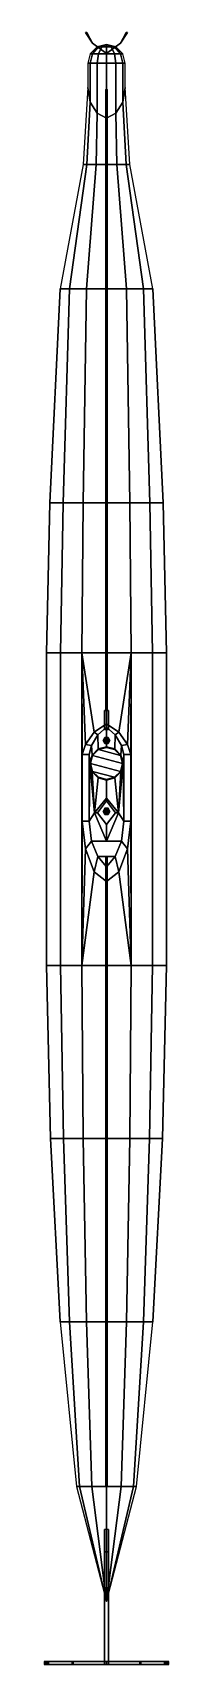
# Model space of a CAD drawing. Extents: x -0.9 to 0.9, y -11.2 to 12.3.
import ezdxf

# ---------------------------------------------------------------- set-up
doc = ezdxf.new("R2010")
doc.units = 0
doc.layers.get('0').update_dxf_attribs({"linetype": 'CONTINUOUS'})

msp = doc.modelspace()

# ---------------------------------------------------------------- linework, layer by layer
at = {"color": 3}
for points in [[(-0.28, 12.33), (-0.2, 12.17999999999999, 0.2299999999999999), (-0.2, 12.17999999999999, 0.25), (-0.3, 12.33)], [(-0.3, 12.33), (-0.2, 12.17999999999999, 0.25), (-0.2, 12.17999999999999, 0.2299999999999999), (-0.28, 12.33)], [(0.28, 12.33), (0.2, 12.17999999999999, 0.2299999999999999), (0.2, 12.17999999999999, 0.25), (0.3, 12.33)], [(0.3, 12.33), (0.2, 12.17999999999999, 0.25), (0.2, 12.17999999999999, 0.2299999999999999), (0.28, 12.33)], [(-0.2, 12.17999999999999, 0.25), (3e-16, 12.03, 0.3), (3e-16, 12.03, 0.28), (-0.2, 12.17999999999999, 0.23)], [(-0.2, 12.17999999999999, 0.23), (3e-16, 12.03, 0.28), (3e-16, 12.03, 0.3), (-0.2, 12.17999999999999, 0.25)], [(0.2, 12.17999999999999, 0.23), (-3e-16, 12.03, 0.28), (-3e-16, 12.03, 0.3), (0.2, 12.17999999999999, 0.25)], [(0.2, 12.17999999999999, 0.25), (-3e-16, 12.03, 0.3), (-3e-16, 12.03, 0.28), (0.2, 12.17999999999999, 0.23)]]:
    msp.add_3dface(points, dxfattribs=at)
for points in [[(-0.2338268590217985, 12.025), (-0.27, 11.89), (-0.2338268590217984, 11.89, 0.135), (-0.2025000000000001, 12.025, 0.1169134295108992)], [(-0.135, 12.1238268590218), (-0.2338268590217985, 12.025), (-0.2025000000000001, 12.025, 0.1169134295108992), (-0.1169134295108992, 12.1238268590218, 0.0675)], [(-0.2025000000000001, 12.025, 0.1169134295108992), (-0.2338268590217984, 11.89, 0.135), (-0.135, 11.89, 0.2338268590217984), (-0.1169134295108993, 12.025, 0.2025)], [(-0.1169134295108992, 12.1238268590218, 0.0675), (-0.2025000000000001, 12.025, 0.1169134295108992), (-0.1169134295108993, 12.025, 0.2025), (-0.0674999999999999, 12.1238268590218, 0.1169134295108992)], [(1e-16, 12.16), (-0.135, 12.1238268590218), (-0.1169134295108992, 12.1238268590218, 0.0675), (1e-16, 12.16)], [(-0.1169134295108993, 12.025, 0.2025), (-0.135, 11.89, 0.2338268590217984), (0, 11.89, 0.2700000000000001), (0, 12.025, 0.2338268590217984)], [(1e-16, 12.16), (-0.1169134295108992, 12.1238268590218, 0.0675), (-0.0674999999999999, 12.1238268590218, 0.1169134295108992), (0, 12.16)], [(-0.0674999999999999, 12.1238268590218, 0.1169134295108992), (-0.1169134295108993, 12.025, 0.2025), (0, 12.025, 0.2338268590217984), (1e-16, 12.1238268590218, 0.135)], [(0, 12.16), (-0.0674999999999999, 12.1238268590218, 0.1169134295108992), (1e-16, 12.1238268590218, 0.135), (0, 12.16)], [(0, 12.16), (1e-16, 12.1238268590218, 0.135), (0.0675000000000001, 12.1238268590218, 0.1169134295108991), (1e-16, 12.16)], [(1e-16, 12.16), (0.0675000000000001, 12.1238268590218, 0.1169134295108991), (0.1169134295108993, 12.1238268590218, 0.0674999999999998), (-1e-16, 12.16)], [(-1e-16, 12.16), (0.1169134295108993, 12.1238268590218, 0.0674999999999998), (0.135, 12.1238268590218), (-1e-16, 12.16)], [(1e-16, 12.1238268590218, 0.135), (0, 12.025, 0.2338268590217984), (0.1169134295108992, 12.025, 0.2025), (0.0675000000000001, 12.1238268590218, 0.1169134295108991)], [(3e-16, 12.03, 0.3), (3e-16, 11.89, 0.3), (3e-16, 11.89, 0.28), (3e-16, 12.03, 0.28)], [(3e-16, 12.03, 0.28), (3e-16, 11.89, 0.28), (3e-16, 11.89, 0.3), (3e-16, 12.03, 0.3)], [(0, 12.025, 0.2338268590217984), (0, 11.89, 0.2700000000000001), (0.1349999999999999, 11.89, 0.2338268590217984), (0.1169134295108992, 12.025, 0.2025)], [(0.0675000000000001, 12.1238268590218, 0.1169134295108991), (0.1169134295108992, 12.025, 0.2025), (0.2025, 12.025, 0.1169134295108991), (0.1169134295108993, 12.1238268590218, 0.0674999999999998)], [(0.1169134295108993, 12.1238268590218, 0.0674999999999998), (0.2025, 12.025, 0.1169134295108991), (0.2338268590217985, 12.025), (0.135, 12.1238268590218)], [(0.1169134295108992, 12.025, 0.2025), (0.1349999999999999, 11.89, 0.2338268590217984), (0.2338268590217983, 11.89, 0.135), (0.2025, 12.025, 0.1169134295108991)], [(0.2025, 12.025, 0.1169134295108991), (0.2338268590217983, 11.89, 0.135), (0.27, 11.89), (0.2338268590217985, 12.025)], [(-0.2338268590217984, 11.89, 0.135), (-0.27, 11.89), (-0.27, 11.54), (-0.2338268590217984, 11.33, 0.135)], [(-0.135, 11.89, 0.2338268590217984), (-0.2338268590217984, 11.89, 0.135), (-0.2338268590217984, 11.33, 0.135), (-0.135, 11.16999999999999, 0.2338268590217984)], [(0, 11.89, 0.27), (-0.135, 11.89, 0.2338268590217984), (-0.135, 11.16999999999999, 0.2338268590217984), (0, 11.1, 0.27)], [(0.135, 11.89, 0.2338268590217984), (0, 11.89, 0.27), (0, 11.1, 0.27), (0.135, 11.16999999999999, 0.2338268590217984)], [(3e-16, 11.89, 0.3), (3e-16, 11.85, 0.27), (3e-16, 11.88, 0.27), (3e-16, 11.89, 0.28)], [(3e-16, 11.89, 0.28), (3e-16, 11.88, 0.27), (3e-16, 11.85, 0.27), (3e-16, 11.89, 0.3)], [(0.2338268590217984, 11.89, 0.135), (0.135, 11.89, 0.2338268590217984), (0.135, 11.16999999999999, 0.2338268590217984), (0.2338268590217984, 11.33, 0.135)], [(0.27, 11.89), (0.2338268590217984, 11.89, 0.135), (0.2338268590217984, 11.33, 0.135), (0.27, 11.54)], [(-0.2338268590217984, 11.33, 0.135), (-0.27, 11.54), (-0.3329109803059949, 10.42999999999999), (-0.28, 10.42999999999999, 0.1437615433949869)], [(0, 11.51999999999999, 0.2799999999999999), (-0.01, 11.51, 0.2799999999999999), (-0.01, 2.57, 1.7), (0, 2.57, 1.709999999999999)], [(0, 11.51999999999999, 0.27), (-0.01, 11.51, 0.2599999999999999), (-0.01, 11.51, 0.2799999999999993), (0, 11.51999999999999, 0.2799999999999993)], [(0.01, 11.51, 0.2799999999999999), (0, 11.51999999999999, 0.2799999999999999), (0, 2.57, 1.709999999999999), (0.01, 2.57, 1.7)], [(0.01, 11.51, 0.2599999999999999), (0, 11.51999999999999, 0.27), (0, 11.51999999999999, 0.2799999999999993), (0.01, 11.51, 0.2799999999999993)], [(0.27, 11.53999999999999), (0.2338268590217984, 11.33, 0.135), (0.28, 10.42999999999999, 0.1437615433949868), (0.3329109803059944, 10.43)], [(-0.135, 11.16999999999999, 0.2338268590217984), (-0.2338268590217984, 11.33, 0.135), (-0.28, 10.42999999999999, 0.1437615433949869), (-0.15, 10.42999999999999, 0.2889992867825622)], [(-0.01, 11.51, 0.2799999999999999), (0, 11.5, 0.2799999999999999), (0, 2.57, 1.689999999999999), (-0.01, 2.57, 1.7)], [(-0.01, 11.51, 0.2599999999999999), (0, 11.5, 0.27), (0, 11.5, 0.2799999999999993), (-0.01, 11.51, 0.2799999999999993)], [(0, 11.5, 0.2799999999999999), (0.01, 11.51, 0.2799999999999999), (0.01, 2.57, 1.7), (0, 2.57, 1.689999999999999)], [(0, 11.5, 0.27), (0.01, 11.51, 0.2599999999999999), (0.01, 11.51, 0.2799999999999993), (0, 11.5, 0.2799999999999993)], [(0.2338268590217986, 11.33, 0.1349999999999993), (0.1350000000000002, 11.16999999999999, 0.2338268590217977), (0.15, 10.42999999999999, 0.288999286782562), (0.28, 10.42999999999999, 0.1437615433949868)], [(0, 11.1, 0.27), (-0.135, 11.16999999999999, 0.2338268590217984), (-0.15, 10.42999999999999, 0.2889992867825622), (0, 10.42999999999999, 0.3399999999999999)], [(0.135, 11.16999999999999, 0.2338268590217984), (0, 11.1, 0.27), (0, 10.42999999999999, 0.3399999999999999), (0.15, 10.42999999999999, 0.288999286782562)], [(-0.28, 10.42999999999999, 0.1437615433949869), (-0.3329109803059945, 10.43), (-0.6641863698140872, 8.640000000000002), (-0.5303300858899106, 8.64, 0.2003300858899106)], [(-0.15, 10.42999999999999, 0.2889992867825622), (-0.28, 10.42999999999999, 0.1437615433949869), (-0.5303300858899106, 8.64, 0.2003300858899106), (-0.2870125742738173, 8.64, 0.362909649383465)], [(0, 10.42999999999999, 0.3399999999999999), (-0.15, 10.42999999999999, 0.2889992867825622), (-0.2870125742738173, 8.64, 0.362909649383465), (0, 8.64, 0.42)], [(0.15, 10.42999999999999, 0.288999286782562), (0, 10.42999999999999, 0.3399999999999999), (0, 8.64, 0.42), (0.2870125742738174, 8.64, 0.362909649383465)], [(0.28, 10.42999999999999, 0.1437615433949868), (0.15, 10.42999999999999, 0.288999286782562), (0.2870125742738174, 8.64, 0.362909649383465), (0.5303300858899107, 8.64, 0.2003300858899105)], [(0.3329109803059944, 10.43), (0.28, 10.42999999999999, 0.1437615433949868), (0.5303300858899107, 8.64, 0.2003300858899105), (0.6641863698140874, 8.640000000000002)], [(-0.6641863698140872, 8.640000000000002), (-0.6641863698140872, 8.640000000000002), (-0.8143589187647128, 5.560000000000002), (-0.8130139886099323, 5.56, 0.006761420481279)], [(-0.5303300858899106, 8.64, 0.2003300858899106), (-0.6641863698140872, 8.640000000000002), (-0.8130139886099323, 5.56, 0.006761420481279), (-0.6222539674441618, 5.56, 0.2922539674441618)], [(-0.2870125742738173, 8.64, 0.362909649383465), (-0.5303300858899106, 8.64, 0.2003300858899106), (-0.6222539674441618, 5.56, 0.2922539674441618), (-0.3367614204812789, 5.56, 0.4830139886099323)], [(0, 8.64, 0.42), (-0.2870125742738173, 8.64, 0.362909649383465), (-0.3367614204812789, 5.56, 0.4830139886099323), (1e-16, 5.56, 0.55)], [(0.2870125742738174, 8.64, 0.362909649383465), (0, 8.64, 0.42), (1e-16, 5.56, 0.55), (0.336761420481279, 5.56, 0.4830139886099323)], [(0.5303300858899107, 8.64, 0.2003300858899105), (0.2870125742738174, 8.64, 0.362909649383465), (0.336761420481279, 5.56, 0.4830139886099323), (0.622253967444162, 5.56, 0.2922539674441618)], [(0.6641863698140874, 8.640000000000002), (0.5303300858899107, 8.64, 0.2003300858899105), (0.622253967444162, 5.56, 0.2922539674441618), (0.8130139886099323, 5.56, 0.0067614204812789)], [(0.6641863698140874, 8.640000000000002), (0.6641863698140874, 8.640000000000002), (0.8130139886099323, 5.56, 0.0067614204812789), (0.814358918764713, 5.560000000000002)], [(-0.864358918764713, 3.400000000000001), (-0.8592079652354966, 3.4, 0.0258955920995335), (-0.8130139886099323, 5.56, 0.006761420481279), (-0.8143589187647128, 5.560000000000002)], [(-0.8592079652354968, 3.4, 0.0258955920995333), (-0.6576093065034894, 3.4, 0.327609306503489), (-0.622253967444162, 5.56, 0.2922539674441619), (-0.8130139886099323, 5.56, 0.006761420481279)], [(-0.6576093065034894, 3.4, 0.327609306503489), (-0.355895592099534, 3.4, 0.5292079652354964), (-0.3367614204812795, 5.56, 0.4830139886099324), (-0.622253967444162, 5.56, 0.2922539674441619)], [(-0.355895592099534, 3.4, 0.5292079652354964), (-2e-16, 3.4, 0.6), (-2e-16, 5.56, 0.5500000000000002), (-0.3367614204812795, 5.56, 0.4830139886099324)], [(-2e-16, 3.4, 0.6), (0.3558955920995337, 3.4, 0.5292079652354968), (0.3367614204812792, 5.56, 0.4830139886099324), (-2e-16, 5.56, 0.5500000000000002)], [(0.3558955920995337, 3.4, 0.5292079652354968), (0.6576093065034897, 3.4, 0.3276093065034887), (0.6222539674441623, 5.56, 0.2922539674441614), (0.3367614204812792, 5.56, 0.4830139886099324)], [(0.6576093065034897, 3.4, 0.3276093065034887), (0.8592079652354971, 3.4, 0.0258955920995324), (0.8130139886099327, 5.56, 0.0067614204812784), (0.6222539674441623, 5.56, 0.2922539674441614)], [(0.8592079652354971, 3.4, 0.0258955920995324), (0.864358918764713, 3.400000000000001), (0.814358918764713, 5.560000000000002), (0.8130139886099323, 5.56, 0.0067614204812789)], [(-0.8592079652354966, 3.4, 0.0258955920995335), (-0.864358918764713, 3.400000000000001), (-0.864358918764713, -1.099999999999998), (-0.8592079652354966, -1.099999999999999, 0.0258955920995335)], [(-0.6576093065034893, 3.4, 0.3276093065034892), (-0.8592079652354966, 3.4, 0.0258955920995335), (-0.8592079652354966, -1.099999999999999, 0.0258955920995335), (-0.6576093065034893, -1.099999999999999, 0.3276093065034892)], [(-0.3558955920995334, 3.4, 0.5292079652354968), (-0.6576093065034893, 3.4, 0.3276093065034892), (-0.6576093065034893, -1.099999999999999, 0.3276093065034892), (-0.3558955920995334, -1.099999999999999, 0.5292079652354968)], [(1e-16, 3.4, 0.6), (-0.3558955920995334, 3.4, 0.5292079652354968), (-0.1750000000000001, 2.259999999999999, 0.5651903357085599), (-1e-16, 2.379999999999999, 0.6)], [(-0.3558955920995334, 3.399999999999979, 0.5292079652354968), (-0.3558955920995334, 3.399999999999979, 0.5292079652354968), (-0.3031088913245536, 2.08, 0.5397078928528095), (-0.1750000000000002, 2.259999999999999, 0.5651903357085599)], [(-0.3558955920995334, 3.399999999999979, 0.5292079652354968), (-0.3558955920995334, 3.399999999999979, 0.5292079652354968), (-0.35, 1.939999999999999, 0.5303806714171198), (-0.3031088913245537, 2.08, 0.5397078928528094)], [(-0.35, 0.9799999999999986, 0.5303806714171198), (-0.35, 1.939999999999999, 0.5303806714171198), (-0.3558955920995334, 3.399999999999979, 0.5292079652354968), (-0.3558955920995333, -1.099999999999999, 0.5292079652354968)], [(0.3558955920995335, 3.4, 0.5292079652354966), (1e-16, 3.4, 0.6), (-1e-16, 2.379999999999999, 0.6), (0.175, 2.259999999999999, 0.5651903357085599)], [(0.3558955920995337, 3.4, 0.5292079652354968), (0.3558955920995337, 3.4, 0.5292079652354968), (0.175, 2.259999999999999, 0.56519033570856), (0.3031088913245536, 2.08, 0.5397078928528095)], [(0.3558955920995337, 3.400000000000002, 0.5292079652354966), (0.3558955920995337, 3.400000000000002, 0.5292079652354966), (0.3031088913245536, 2.08, 0.5397078928528098), (0.35, 1.939999999999999, 0.5303806714171198)], [(0.35, 1.939999999999999, 0.5303806714171198), (0.35, 0.9800000000000004, 0.5303806714171198), (0.3558955920995336, -1.099999999999999, 0.5292079652354965), (0.3558955920995335, 3.399999999999959, 0.5292079652354965)], [(0.6576093065034893, 3.4, 0.3276093065034892), (0.3558955920995335, 3.4, 0.5292079652354966), (0.3558955920995335, -1.099999999999999, 0.5292079652354966), (0.6576093065034893, -1.099999999999999, 0.3276093065034892)], [(0.8592079652354966, 3.4, 0.0258955920995334), (0.6576093065034893, 3.4, 0.3276093065034892), (0.6576093065034893, -1.099999999999999, 0.3276093065034892), (0.8592079652354966, -1.099999999999999, 0.0258955920995334)], [(0.864358918764713, 3.400000000000001), (0.8592079652354971, 3.4, 0.0258955920995324), (0.8592079652354966, -1.099999999999999, 0.0258955920995334), (0.8643589187647128, -1.099999999999998)], [(-0.1250000000000001, 2.22, 1.74), (0, 2.33, 1.74), (-1e-16, 2.379999999999999, 0.6), (-0.1750000000000001, 2.259999999999999, 0.5651903357085599)], [(-0.03, 2.57, 1.689999999999999), (-0.03, 2.3, 1.58), (-0.03, 2.3, 1.74), (-0.03, 2.57, 1.72)], [(0.03, 2.57, 1.72), (0.03, 2.57, 1.689999999999999), (-0.03, 2.57, 1.689999999999999), (-0.03, 2.57, 1.72)], [(0.03, 2.57, 1.689999999999999), (0.03, 2.3, 1.58), (-0.03, 2.3, 1.58), (-0.03, 2.57, 1.689999999999999)], [(-0.03, 2.57, 1.72), (-0.03, 2.3, 1.74), (0.03, 2.3, 1.74), (0.03, 2.57, 1.72)], [(0, 2.33, 1.74), (0.125, 2.22, 1.74), (0.175, 2.259999999999999, 0.5651903357085599), (-1e-16, 2.379999999999999, 0.6)], [(0.03, 2.3, 1.74), (0.03, 2.3, 1.58), (0.03, 2.57, 1.689999999999999), (0.03, 2.57, 1.72)], [(-0.2165063509461098, 2.07, 1.74), (-0.1250000000000001, 2.22, 1.74), (-0.1750000000000001, 2.259999999999999, 0.5651903357085599), (-0.3031088913245536, 2.08, 0.5397078928528096)], [(-0.1250000000000001, 2.22, 1.74), (-0.2165063509461098, 2.07, 1.74), (-0.2078460969082652, 1.929999999999999, 1.74), (-0.1199999999999999, 2.017846096908264, 1.74)], [(-1e-16, 2.33, 1.74), (-0.1250000000000001, 2.22, 1.74), (-0.1199999999999999, 2.017846096908264, 1.74), (0, 2.05, 1.74)], [(-0.025, 2.183301270189222, 1.74), (-0.05, 2.14, 1.74), (-0.05, 2.14, 2.539999999999999), (-0.025, 2.183301270189222, 2.539999999999999)], [(-0.0176776695296637, 2.17061862178479, 2.575355339059327), (-0.025, 2.183301270189222, 2.54), (-0.05, 2.14, 2.54), (-0.0353553390593274, 2.14, 2.575355339059327)], [(-0.05, 2.14, 1.74), (-0.025, 2.096698729810778, 1.74), (-0.025, 2.096698729810778, 2.539999999999999), (-0.05, 2.14, 2.539999999999999)], [(-0.0353553390593274, 2.14, 2.575355339059327), (-0.05, 2.14, 2.54), (-0.025, 2.096698729810778, 2.54), (-0.0176776695296637, 2.109381378215211, 2.575355339059327)], [(0, 2.14, 2.589999999999999), (-0.0176776695296637, 2.17061862178479, 2.575355339059327), (-0.0353553390593274, 2.14, 2.575355339059327), (0, 2.14, 2.589999999999999)], [(0, 2.14, 2.589999999999999), (-0.0353553390593274, 2.14, 2.575355339059327), (-0.0176776695296637, 2.109381378215211, 2.575355339059327), (0, 2.14, 2.589999999999999)], [(0.025, 2.183301270189222, 1.74), (-0.025, 2.183301270189222, 1.74), (-0.025, 2.183301270189222, 2.539999999999999), (0.025, 2.183301270189222, 2.539999999999999)], [(0.0176776695296637, 2.17061862178479, 2.575355339059327), (0.025, 2.183301270189222, 2.54), (-0.025, 2.183301270189222, 2.54), (-0.0176776695296637, 2.17061862178479, 2.575355339059327)], [(0, 2.14, 2.589999999999999), (0.0176776695296637, 2.17061862178479, 2.575355339059327), (-0.0176776695296637, 2.17061862178479, 2.575355339059327), (0, 2.14, 2.589999999999999)], [(0, 2.14, 2.589999999999999), (-0.0176776695296637, 2.109381378215211, 2.575355339059327), (0.0176776695296637, 2.109381378215211, 2.575355339059327), (0, 2.14, 2.589999999999999)], [(0.125, 2.22, 1.74), (0, 2.33, 1.74), (0, 2.05, 1.74), (0.12, 2.017846096908264, 1.74)], [(0, 2.14, 2.589999999999999), (0.0353553390593274, 2.14, 2.575355339059327), (0.0176776695296637, 2.17061862178479, 2.575355339059327), (0, 2.14, 2.589999999999999)], [(0, 2.14, 2.589999999999999), (0.0176776695296637, 2.109381378215211, 2.575355339059327), (0.0353553390593274, 2.14, 2.575355339059327), (0, 2.14, 2.589999999999999)], [(0.0353553390593274, 2.14, 2.575355339059327), (0.05, 2.14, 2.54), (0.025, 2.183301270189222, 2.54), (0.0176776695296637, 2.17061862178479, 2.575355339059327)], [(0.0176776695296637, 2.109381378215211, 2.575355339059327), (0.025, 2.096698729810778, 2.54), (0.05, 2.14, 2.54), (0.0353553390593274, 2.14, 2.575355339059327)], [(0.05, 2.14, 1.74), (0.025, 2.183301270189222, 1.74), (0.025, 2.183301270189222, 2.539999999999999), (0.05, 2.14, 2.539999999999999)], [(0.025, 2.096698729810778, 1.74), (0.05, 2.14, 1.74), (0.05, 2.14, 2.539999999999999), (0.025, 2.096698729810778, 2.539999999999999)], [(0.2165063509461097, 2.07, 1.74), (0.125, 2.22, 1.74), (0.12, 2.017846096908264, 1.74), (0.2078460969082653, 1.929999999999999, 1.74)], [(0.125, 2.22, 1.74), (0.2165063509461097, 2.07, 1.74), (0.3031088913245536, 2.08, 0.5397078928528095), (0.175, 2.259999999999999, 0.5651903357085599)], [(-0.25, 1.939999999999999, 1.74), (-0.2165063509461098, 2.07, 1.74), (-0.3031088913245536, 2.08, 0.5397078928528096), (-0.35, 1.939999999999999, 0.5303806714171198)], [(-0.25, 0.9799999999999986, 1.74), (-0.25, 1.939999999999999, 1.74), (-0.35, 1.939999999999999, 0.5303806714171198), (-0.35, 0.9800000000000004, 0.5303806714171198)], [(-0.2165063509461098, 2.07, 1.74), (-0.25, 1.939999999999999, 1.74), (-0.24, 1.81, 1.74), (-0.2078460969082652, 1.929999999999999, 1.74)], [(-0.25, 1.939999999999999, 1.74), (-0.25, 0.9799999999999986, 1.74), (-0.24, 1.81, 1.74)], [(-0.2078460969082652, 1.929999999999999, 1.74), (-0.24, 1.81, 1.74), (-0.23, 1.81, 1.76), (-0.1991858428704208, 1.925, 1.76)], [(-0.23, 1.81, 1.76), (0.1991858428704209, 1.695, 1.76), (0.23, 1.81, 1.76), (-0.1991858428704208, 1.925, 1.76)], [(-0.1199999999999999, 2.017846096908264, 1.74), (-0.2078460969082652, 1.929999999999999, 1.74), (-0.1991858428704208, 1.925, 1.76), (-0.115, 2.009185842870421, 1.76)], [(-0.1991858428704208, 1.925, 1.76), (0.2300000000000001, 1.81, 1.76), (0.1991858428704209, 1.925, 1.76), (-0.115, 2.009185842870421, 1.76)], [(0, 2.05, 1.74), (-0.1199999999999999, 2.017846096908264, 1.74), (-0.115, 2.009185842870421, 1.76), (0, 2.039999999999999, 1.76)], [(-0.115, 2.009185842870421, 1.76), (0.199185842870421, 1.925, 1.76), (0.115, 2.009185842870421, 1.76), (0, 2.039999999999999, 1.76)], [(-0.0176776695296637, 2.109381378215211, 2.575355339059327), (-0.025, 2.096698729810778, 2.54), (0.025, 2.096698729810778, 2.54), (0.0176776695296637, 2.109381378215211, 2.575355339059327)], [(-0.025, 2.096698729810778, 1.74), (0.025, 2.096698729810778, 1.74), (0.025, 2.096698729810778, 2.539999999999999), (-0.025, 2.096698729810778, 2.539999999999999)], [(0.12, 2.017846096908264, 1.74), (0, 2.05, 1.74), (0, 2.039999999999999, 1.76), (0.115, 2.009185842870421, 1.76)], [(0.2078460969082653, 1.929999999999999, 1.74), (0.12, 2.017846096908264, 1.74), (0.115, 2.009185842870421, 1.76), (0.1991858428704209, 1.925, 1.76)], [(0.24, 1.81, 1.74), (0.2078460969082653, 1.929999999999999, 1.74), (0.1991858428704209, 1.925, 1.76), (0.23, 1.81, 1.76)], [(0.25, 1.939999999999999, 1.74), (0.2165063509461097, 2.07, 1.74), (0.2078460969082653, 1.929999999999999, 1.74), (0.24, 1.81, 1.74)], [(0.2165063509461097, 2.07, 1.74), (0.25, 1.939999999999999, 1.74), (0.35, 1.939999999999999, 0.5303806714171198), (0.3031088913245536, 2.08, 0.5397078928528095)], [(0.25, 1.939999999999999, 1.74), (0.25, 1.939999999999999, 1.74), (0.24, 1.81, 1.74), (0.25, 0.9800000000000004, 1.74)], [(0.25, 1.939999999999999, 1.74), (0.25, 0.9800000000000004, 1.74), (0.35, 0.9800000000000004, 0.5303806714171198), (0.35, 1.939999999999999, 0.5303806714171198)], [(-0.24, 1.81, 1.74), (-0.25, 0.9799999999999986, 1.74), (-0.17, 1.099999999999999, 1.74), (-0.24, 1.81, 1.74)], [(-0.24, 1.81, 1.74), (-0.2078460969082653, 1.689999999999999, 1.74), (-0.199185842870421, 1.695, 1.76), (-0.23, 1.81, 1.76)], [(-0.24, 1.81, 1.74), (-0.17, 1.099999999999999, 1.74), (-0.2078460969082653, 1.689999999999999, 1.74), (-0.24, 1.81, 1.74)], [(-0.199185842870421, 1.695, 1.76), (0.115, 1.610814157129578, 1.76), (0.1991858428704209, 1.695, 1.76), (-0.23, 1.81, 1.76)], [(-0.2078460969082653, 1.689999999999999, 1.74), (-0.1200000000000001, 1.602153903091734, 1.74), (-0.1150000000000001, 1.610814157129578, 1.76), (-0.199185842870421, 1.695, 1.76)], [(-0.17, 1.099999999999999, 1.74), (-0.17, 1.099999999999999, 1.74), (-0.1200000000000001, 1.602153903091734, 1.74), (-0.2078460969082653, 1.689999999999999, 1.74)], [(-0.1150000000000001, 1.610814157129578, 1.76), (-4e-16, 1.58, 1.76), (0.115, 1.610814157129578, 1.76), (-0.199185842870421, 1.695, 1.76)], [(0.12, 1.602153903091734, 1.74), (0.2078460969082653, 1.689999999999999, 1.74), (0.1991858428704209, 1.695, 1.76), (0.115, 1.610814157129578, 1.76)], [(0.17, 1.099999999999999, 1.74), (0.17, 1.099999999999999, 1.74), (0.2078460969082653, 1.689999999999999, 1.74), (0.12, 1.602153903091734, 1.74)], [(0.25, 0.9800000000000004, 1.74), (0.24, 1.81, 1.74), (0.17, 1.099999999999999, 1.74)], [(0.17, 1.099999999999999, 1.74), (0.24, 1.81, 1.74), (0.2078460969082653, 1.689999999999999, 1.74)], [(0.2078460969082653, 1.689999999999999, 1.74), (0.24, 1.81, 1.74), (0.23, 1.81, 1.76), (0.1991858428704209, 1.695, 1.76)], [(-0.17, 1.099999999999999, 1.74), (0, 1.31, 1.74), (0, 1.57, 1.74), (-0.1200000000000001, 1.602153903091734, 1.74)], [(-0.1200000000000001, 1.602153903091734, 1.74), (0, 1.57, 1.74), (0, 1.58, 1.76), (-0.1150000000000001, 1.610814157129578, 1.76)], [(0, 1.57, 1.74), (0.12, 1.602153903091734, 1.74), (0.115, 1.610814157129578, 1.76), (0, 1.58, 1.76)], [(0, 1.31, 1.74), (0.17, 1.099999999999999, 1.74), (0.12, 1.602153903091734, 1.74), (0, 1.57, 1.74)], [(0, 1.31, 1.74), (-0.17, 1.099999999999999, 1.74), (-0.13, 1.099999999999999, 2.04), (0, 1.269999999999999, 2.04)], [(0, 1.269999999999999, 2.04), (-0.13, 1.099999999999999, 2.04), (0, 0.9299999999999997, 2.04), (0.13, 1.099999999999999, 2.04)], [(0.17, 1.099999999999999, 1.74), (0, 1.31, 1.74), (0, 1.269999999999999, 2.04), (0.13, 1.099999999999999, 2.04)], [(-0.3031088913245534, 0.5800000000000001, 0.5397078928528095), (-0.35, 0.9800000000000004, 0.5303806714171198), (-0.3558955920995334, -1.100000000000019, 0.5292079652354968)], [(-0.2165063509461096, 0.6899999999999995, 1.739999999999999), (-0.25, 0.9799999999999986, 1.74), (-0.35, 0.9800000000000004, 0.5303806714171198), (-0.3031088913245534, 0.5800000000000001, 0.5397078928528096)], [(-0.25, 0.9799999999999986, 1.74), (-0.2165063509461096, 0.6899999999999995, 1.739999999999999), (0, 0.6899999999999995, 1.74), (-0.17, 1.099999999999999, 1.74)], [(-0.17, 1.099999999999999, 1.74), (0, 0.6899999999999995, 1.74), (0, 0.9299999999999997, 2.04), (-0.13, 1.099999999999999, 2.04)], [(-0.025, 1.163301270189222, 2.04), (-0.05, 1.12, 2.04), (-0.05, 1.12, 2.949999999999999), (-0.025, 1.163301270189222, 2.949999999999999)], [(-0.0176776695296637, 1.15061862178479, 2.985355339059327), (-0.025, 1.163301270189222, 2.95), (-0.05, 1.12, 2.95), (-0.0353553390593274, 1.12, 2.985355339059327)], [(-0.05, 1.12, 2.04), (-0.025, 1.076698729810777, 2.04), (-0.025, 1.076698729810777, 2.949999999999999), (-0.05, 1.12, 2.949999999999999)], [(-0.0353553390593274, 1.12, 2.985355339059327), (-0.05, 1.12, 2.95), (-0.025, 1.076698729810777, 2.95), (-0.0176776695296637, 1.089381378215209, 2.985355339059327)], [(0, 1.12, 3), (-0.0176776695296637, 1.15061862178479, 2.985355339059327), (-0.0353553390593274, 1.12, 2.985355339059327), (0, 1.12, 3)], [(0, 1.12, 3), (-0.0353553390593274, 1.12, 2.985355339059327), (-0.0176776695296637, 1.089381378215209, 2.985355339059327), (0, 1.12, 3)], [(0.025, 1.163301270189222, 2.04), (-0.025, 1.163301270189222, 2.04), (-0.025, 1.163301270189222, 2.949999999999999), (0.025, 1.163301270189222, 2.949999999999999)], [(0.0176776695296637, 1.15061862178479, 2.985355339059327), (0.025, 1.163301270189222, 2.95), (-0.025, 1.163301270189222, 2.95), (-0.0176776695296637, 1.15061862178479, 2.985355339059327)], [(-0.0176776695296637, 1.089381378215209, 2.985355339059327), (-0.025, 1.076698729810777, 2.95), (0.025, 1.076698729810777, 2.95), (0.0176776695296637, 1.089381378215209, 2.985355339059327)], [(-0.025, 1.076698729810777, 2.04), (0.025, 1.076698729810777, 2.04), (0.025, 1.076698729810777, 2.949999999999999), (-0.025, 1.076698729810777, 2.949999999999999)], [(0, 1.12, 3), (0.0176776695296637, 1.15061862178479, 2.985355339059327), (-0.0176776695296637, 1.15061862178479, 2.985355339059327), (0, 1.12, 3)], [(0, 1.12, 3), (-0.0176776695296637, 1.089381378215209, 2.985355339059327), (0.0176776695296637, 1.089381378215209, 2.985355339059327), (0, 1.12, 3)], [(0, 1.12, 3), (0.0353553390593274, 1.12, 2.985355339059327), (0.0176776695296637, 1.15061862178479, 2.985355339059327), (0, 1.12, 3)], [(0, 1.12, 3), (0.0176776695296637, 1.089381378215209, 2.985355339059327), (0.0353553390593274, 1.12, 2.985355339059327), (0, 1.12, 3)], [(0, 0.6899999999999995, 1.74), (0.17, 1.099999999999999, 1.74), (0.13, 1.099999999999999, 2.04), (0, 0.9299999999999997, 2.04)], [(0.2165063509461097, 0.6899999999999995, 1.739999999999999), (0.25, 0.9800000000000004, 1.74), (0.17, 1.099999999999999, 1.74), (-1e-16, 0.6899999999999995, 1.74)], [(0.0353553390593274, 1.12, 2.985355339059327), (0.05, 1.12, 2.95), (0.025, 1.163301270189222, 2.95), (0.0176776695296637, 1.15061862178479, 2.985355339059327)], [(0.0176776695296637, 1.089381378215209, 2.985355339059327), (0.025, 1.076698729810777, 2.95), (0.05, 1.12, 2.95), (0.0353553390593274, 1.12, 2.985355339059327)], [(0.05, 1.12, 2.04), (0.025, 1.163301270189222, 2.04), (0.025, 1.163301270189222, 2.949999999999999), (0.05, 1.12, 2.949999999999999)], [(0.025, 1.076698729810777, 2.04), (0.05, 1.12, 2.04), (0.05, 1.12, 2.949999999999999), (0.025, 1.076698729810777, 2.949999999999999)], [(0.25, 0.9800000000000004, 1.74), (0.2165063509461097, 0.6899999999999995, 1.739999999999999), (0.3031088913245536, 0.5800000000000001, 0.5397078928528095), (0.35, 0.9800000000000004, 0.5303806714171198)], [(0.35, 0.9800000000000004, 0.5303806714171198), (0.3031088913245536, 0.5800000000000001, 0.5397078928528095), (0.3558955920995336, -1.09999999999998, 0.5292079652354965)], [(-0.1749999999999999, 0.25, 0.5651903357085599), (-0.3031088913245534, 0.5800000000000001, 0.5397078928528096), (-0.3558955920995334, -1.100000000000019, 0.5292079652354968)], [(-0.125, 0.4700000000000007, 1.739999999999999), (-0.2165063509461096, 0.6899999999999995, 1.739999999999999), (-0.3031088913245534, 0.5800000000000001, 0.5397078928528096), (-0.1749999999999999, 0.25, 0.5651903357085599)], [(-0.2165063509461096, 0.6899999999999995, 1.739999999999999), (-0.125, 0.4700000000000007, 1.739999999999999), (0.125, 0.4700000000000007, 1.739999999999999), (0.2165063509461097, 0.6899999999999995, 1.739999999999999)], [(0, 0.3200000000000003, 1.66), (-0.125, 0.4700000000000007, 1.739999999999999), (-0.1749999999999999, 0.25, 0.5651903357085599), (0, 0.1099999999999994, 0.6)], [(-0.1249999999999999, 0.4700000000000007, 1.739999999999999), (0, 0.3200000000000003, 1.66), (0, 0.3200000000000003, 1.66), (0.125, 0.4700000000000007, 1.739999999999999)], [(-1.2e-15, -8.59, 0.23), (-0.0100000000000012, -8.600000000000001, 0.23), (-0.0100000000000001, 0.4700000000000007, 1.7), (-1e-16, 0.4700000000000007, 1.689999999999999)], [(-0.0100000000000012, -8.600000000000001, 0.23), (-1.2e-15, -8.61, 0.23), (-1e-16, 0.4700000000000007, 1.709999999999999), (-0.0100000000000001, 0.4700000000000007, 1.7)], [(0.125, 0.4700000000000007, 1.739999999999999), (0, 0.3200000000000003, 1.66), (0, 0.1099999999999994, 0.6), (0.175, 0.25, 0.5651903357085599)], [(0.0099999999999988, -8.600000000000001, 0.23), (-1.2e-15, -8.59, 0.23), (-1e-16, 0.4700000000000007, 1.689999999999999), (0.0099999999999999, 0.4700000000000007, 1.7)], [(-1.2e-15, -8.61, 0.23), (0.0099999999999988, -8.600000000000001, 0.23), (0.0099999999999999, 0.4700000000000007, 1.7), (-1e-16, 0.4700000000000007, 1.709999999999999)], [(0.2165063509461097, 0.6899999999999995, 1.739999999999999), (0.125, 0.4700000000000007, 1.739999999999999), (0.175, 0.25, 0.5651903357085599), (0.3031088913245536, 0.5800000000000001, 0.5397078928528095)], [(0.3031088913245536, 0.5800000000000001, 0.5397078928528095), (0.175, 0.25, 0.5651903357085599), (0.3558955920995335, -1.09999999999998, 0.5292079652354965)], [(1e-16, 0.1099999999999994, 0.6), (-0.1749999999999999, 0.25, 0.5651903357085599), (-0.3558955920995334, -1.099999999999999, 0.5292079652354968), (1e-16, -1.099999999999999, 0.6)], [(0.175, 0.25, 0.5651903357085599), (1e-16, 0.1099999999999994, 0.6), (1e-16, -1.099999999999999, 0.6), (0.3558955920995335, -1.09999999999998, 0.5292079652354965)], [(-0.8592079652354966, -1.099999999999999, 0.0258955920995335), (-0.864358918764713, -1.099999999999998), (-0.8043589187647127, -3.589999999999998), (-0.8037751932848195, -3.589999999999999, 0.0029345861576281)], [(-0.6576093065034891, -1.099999999999999, 0.3276093065034892), (-0.8592079652354968, -1.099999999999999, 0.0258955920995335), (-0.8037751932848195, -3.589999999999999, 0.0029345861576281), (-0.6151828996322966, -3.589999999999999, 0.2851828996322964)], [(-0.3558955920995333, -1.099999999999999, 0.5292079652354968), (-0.6576093065034891, -1.099999999999999, 0.3276093065034892), (-0.6151828996322966, -3.589999999999999, 0.2851828996322964), (-0.332934586157628, -3.589999999999999, 0.4737751932848195)], [(1e-16, -1.099999999999999, 0.6), (-0.3558955920995333, -1.099999999999999, 0.5292079652354968), (-0.332934586157628, -3.589999999999999, 0.4737751932848195), (0, -3.589999999999999, 0.54)], [(0.3558955920995336, -1.099999999999999, 0.5292079652354966), (1e-16, -1.099999999999999, 0.6), (0, -3.589999999999999, 0.54), (0.3329345861576281, -3.589999999999999, 0.4737751932848195)], [(0.6576093065034893, -1.099999999999999, 0.3276093065034892), (0.3558955920995336, -1.099999999999999, 0.5292079652354966), (0.3329345861576281, -3.589999999999999, 0.4737751932848195), (0.6151828996322964, -3.589999999999999, 0.2851828996322963)], [(0.8592079652354966, -1.099999999999999, 0.0258955920995334), (0.6576093065034893, -1.099999999999999, 0.3276093065034892), (0.6151828996322964, -3.589999999999999, 0.2851828996322963), (0.8037751932848195, -3.589999999999999, 0.0029345861576281)], [(0.8643589187647128, -1.099999999999998), (0.8592079652354966, -1.099999999999999, 0.0258955920995334), (0.8037751932848195, -3.589999999999999, 0.0029345861576281), (0.8043589187647127, -3.589999999999998)], [(-0.8037751932848193, -3.589999999999999, 0.0029345861576281), (-0.8043589187647127, -3.589999999999998), (-0.6641863698140872, -6.229999999999998)], [(-0.6151828996322964, -3.589999999999999, 0.2851828996322964), (-0.8037751932848193, -3.589999999999999, 0.0029345861576281), (-0.6641863698140872, -6.229999999999998), (-0.5303300858899105, -6.23, 0.2003300858899106)], [(-0.332934586157628, -3.589999999999999, 0.4737751932848195), (-0.6151828996322964, -3.589999999999999, 0.2851828996322964), (-0.5303300858899105, -6.23, 0.2003300858899106), (-0.2870125742738172, -6.23, 0.362909649383465)], [(0, -3.589999999999999, 0.54), (-0.332934586157628, -3.589999999999999, 0.4737751932848195), (-0.2870125742738172, -6.23, 0.362909649383465), (0, -6.23, 0.42)], [(0.3329345861576281, -3.589999999999999, 0.4737751932848195), (0, -3.589999999999999, 0.54), (0, -6.23, 0.42), (0.2870125742738174, -6.23, 0.362909649383465)], [(0.6151828996322964, -3.589999999999999, 0.2851828996322963), (0.3329345861576281, -3.589999999999999, 0.4737751932848195), (0.2870125742738174, -6.23, 0.362909649383465), (0.5303300858899107, -6.23, 0.2003300858899105)], [(0.8037751932848195, -3.589999999999999, 0.0029345861576281), (0.6151828996322964, -3.589999999999999, 0.2851828996322963), (0.5303300858899107, -6.23, 0.2003300858899105), (0.6641863698140874, -6.229999999999998)], [(0.8043589187647127, -3.589999999999998), (0.8037751932848195, -3.589999999999999, 0.0029345861576281), (0.6641863698140874, -6.229999999999998)], [(-0.5303300858899105, -6.23, 0.2003300858899106), (-0.6641863698140872, -6.229999999999998), (-0.4282702843934324, -8.6), (-0.388908729652601, -8.600000000000001, 0.0589087296526011)], [(-0.2870125742738172, -6.23, 0.362909649383465), (-0.5303300858899107, -6.23, 0.2003300858899106), (-0.388908729652601, -8.600000000000001, 0.0589087296526011), (-0.2104758878007993, -8.600000000000001, 0.1781337428812078)], [(0, -6.23, 0.42), (-0.2870125742738172, -6.23, 0.362909649383465), (-0.2104758878007993, -8.600000000000001, 0.1781337428812078), (0, -8.600000000000001, 0.22)], [(0.2870125742738174, -6.23, 0.362909649383465), (0, -6.23, 0.42), (0, -8.600000000000001, 0.22), (0.2104758878007994, -8.600000000000001, 0.1781337428812076)], [(0.5303300858899107, -6.23, 0.2003300858899105), (0.2870125742738174, -6.23, 0.362909649383465), (0.2104758878007994, -8.600000000000001, 0.1781337428812076), (0.3889087296526012, -8.600000000000001, 0.0589087296526011)], [(0.6641863698140874, -6.229999999999998), (0.5303300858899107, -6.23, 0.2003300858899105), (0.3889087296526012, -8.600000000000001, 0.0589087296526011), (0.4282702843934324, -8.6)], [(-0.3889087296526012, -8.600000000000001, 0.0589087296526011), (-0.4282702843934324, -8.6), (0, -10.25647058823529)], [(-0.2104758878007993, -8.600000000000001, 0.1781337428812078), (-0.3889087296526012, -8.600000000000001, 0.0589087296526011), (-9e-16, -10.25647058823528), (0, -10.25647058823529)], [(0, -8.600000000000001, 0.22), (-0.2104758878007993, -8.600000000000001, 0.1781337428812078), (0, -10.25647058823529)], [(0, -8.59, 0.22), (-0.01, -8.600000000000001, 0.2099999999999999), (-0.01, -8.600000000000001, 0.2299999999999993), (0, -8.59, 0.2299999999999993)], [(-0.01, -8.600000000000001, 0.2099999999999999), (0, -8.61, 0.218671875), (-1.2e-15, -8.61, 0.23), (-0.0100000000000012, -8.600000000000001, 0.23)], [(0.01, -8.600000000000001, 0.2099999999999999), (0, -8.59, 0.22), (0, -8.59, 0.2299999999999993), (0.01, -8.600000000000001, 0.2299999999999993)], [(0.4282702843934324, -8.6), (0.3889087296526012, -8.600000000000001, 0.0589087296526011), (7.5e-15, -10.25647058823532), (0, -10.25647058823538)], [(0.3889087296526012, -8.600000000000001, 0.0589087296526011), (0.2104758878007994, -8.600000000000001, 0.1781337428812076), (7.5e-15, -10.25647058823532), (7.6e-15, -10.25647058823532)], [(0.2104758878007994, -8.600000000000001, 0.1781337428812076), (0, -8.600000000000001, 0.22), (7.5e-15, -10.25647058823532), (7.6e-15, -10.25647058823532)], [(0, -8.61, 0.218671875), (0.01, -8.600000000000001, 0.2099999999999999), (0.0099999999999988, -8.600000000000001, 0.23), (-1.2e-15, -8.61, 0.23)], [(-0.03, -9.219999999999999, 0.1299999999999999), (-0.03, -10.25), (-0.03, -11.16, 0.65), (-0.03, -9.54, 0.65)], [(0.03, -9.54, 0.65), (0.03, -9.219999999999999, 0.1299999999999999), (-0.03, -9.219999999999999, 0.1299999999999999), (-0.03, -9.54, 0.65)], [(0.03, -11.16, 0.65), (0.03, -10.25), (0.03, -9.219999999999999, 0.1299999999999999), (0.03, -9.54, 0.65)], [(-0.03, -9.54, 0.65), (-0.03, -11.16, 0.65), (0.03, -11.16, 0.65), (0.03, -9.54, 0.65)], [(-0.03, -11.16, 0.65), (-0.03, -10.25), (-0.03, -11.16), (-0.03, -11.16, 0.65)], [(0.03, -11.16, 0.65), (0.03, -11.16), (0.03, -10.25), (0.03, -11.16, 0.65)], [(-0.8487048957087499, -11.12, 0.1600000000000001), (-0.8915767664977295, -11.11999999999999), (-0.8915767664977295, -11.16), (-0.8487048957087499, -11.16, 0.1600000000000001)], [(-0.8313843876330611, -11.12, 0.1499999999999999), (-0.8715767664977294, -11.11999999999999), (-0.8915767664977295, -11.11999999999999), (-0.8487048957087499, -11.12, 0.1600000000000001)], [(-0.8487048957087499, -11.16, 0.1600000000000001), (-0.8915767664977295, -11.16), (-0.8715767664977295, -11.16), (-0.8313843876330611, -11.16, 0.1499999999999999)], [(-0.8715767664977294, -11.11999999999999), (-0.8313843876330611, -11.12, 0.1499999999999999), (-0.8313843876330611, -11.16, 0.1499999999999999), (-0.8715767664977295, -11.16)], [(-0.4899999999999998, -11.12, 0.5187048957087499), (-0.8487048957087496, -11.12, 0.1600000000000003), (-0.8487048957087496, -11.16, 0.1600000000000003), (-0.4899999999999998, -11.16, 0.5187048957087499)], [(-0.4800000000000001, -11.12, 0.5013843876330611), (-0.831384387633061, -11.12, 0.15), (-0.8487048957087496, -11.12, 0.1600000000000001), (-0.4899999999999998, -11.12, 0.5187048957087499)], [(-0.4899999999999998, -11.16, 0.5187048957087499), (-0.8487048957087496, -11.16, 0.1600000000000001), (-0.831384387633061, -11.16, 0.15), (-0.4800000000000001, -11.16, 0.5013843876330611)], [(-0.8313843876330611, -11.12, 0.1499999999999999), (-0.4800000000000001, -11.12, 0.501384387633061), (-0.4800000000000001, -11.16, 0.501384387633061), (-0.8313843876330611, -11.16, 0.1499999999999999)], [(1e-16, -11.12, 0.65), (-0.4899999999999998, -11.12, 0.5187048957087499), (-0.4899999999999998, -11.16, 0.5187048957087499), (1e-16, -11.16, 0.65)], [(-1e-16, -11.12, 0.6299999999999999), (-0.48, -11.12, 0.5013843876330611), (-0.4899999999999999, -11.12, 0.5187048957087499), (2e-16, -11.12, 0.65)], [(2e-16, -11.16, 0.65), (-0.4899999999999999, -11.16, 0.5187048957087499), (-0.48, -11.16, 0.5013843876330611), (-1e-16, -11.16, 0.6299999999999999)], [(-0.4800000000000001, -11.12, 0.501384387633061), (-1e-16, -11.12, 0.6299999999999999), (-1e-16, -11.16, 0.6299999999999999), (-0.4800000000000001, -11.16, 0.501384387633061)], [(-0.03, -11.16, 0.65), (-0.03, -11.16), (0.03, -11.16), (0.03, -11.16, 0.65)], [(-1e-16, -11.12, 0.6299999999999999), (0.4799999999999998, -11.12, 0.5013843876330611), (0.4799999999999998, -11.16, 0.5013843876330611), (-1e-16, -11.16, 0.6299999999999999)], [(0.4900000000000002, -11.12, 0.5187048957087498), (1e-16, -11.12, 0.65), (1e-16, -11.16, 0.65), (0.4900000000000002, -11.16, 0.5187048957087498)], [(0.4799999999999998, -11.12, 0.5013843876330611), (-1e-16, -11.12, 0.6299999999999999), (1e-16, -11.12, 0.65), (0.4900000000000002, -11.12, 0.5187048957087498)], [(0.4900000000000002, -11.16, 0.5187048957087498), (1e-16, -11.16, 0.65), (-1e-16, -11.16, 0.6299999999999999), (0.4799999999999998, -11.16, 0.5013843876330611)], [(0.4799999999999998, -11.12, 0.5013843876330611), (0.8313843876330608, -11.12, 0.1500000000000002), (0.8313843876330608, -11.16, 0.1500000000000002), (0.4799999999999998, -11.16, 0.5013843876330611)], [(0.8313843876330608, -11.12, 0.1500000000000004), (0.4799999999999997, -11.12, 0.5013843876330611), (0.4899999999999997, -11.12, 0.5187048957087499), (0.8487048957087496, -11.12, 0.1600000000000001)], [(0.8487048957087496, -11.16, 0.1600000000000001), (0.4899999999999997, -11.16, 0.5187048957087499), (0.4799999999999997, -11.16, 0.5013843876330611), (0.8313843876330608, -11.16, 0.1500000000000004)], [(0.8487048957087499, -11.12, 0.1599999999999999), (0.4900000000000002, -11.12, 0.5187048957087498), (0.4900000000000002, -11.16, 0.5187048957087498), (0.8487048957087499, -11.16, 0.1599999999999999)], [(0.831384387633061, -11.12, 0.1500000000000001), (0.8715767664977295, -11.11999999999999), (0.8715767664977295, -11.16), (0.831384387633061, -11.16, 0.1500000000000001)], [(0.8715767664977295, -11.11999999999999), (0.831384387633061, -11.12, 0.1500000000000001), (0.8487048957087496, -11.12, 0.16), (0.8915767664977295, -11.11999999999999)], [(0.8915767664977295, -11.16), (0.8487048957087496, -11.16, 0.16), (0.831384387633061, -11.16, 0.1500000000000001), (0.8715767664977295, -11.16)], [(0.8915767664977295, -11.11999999999999), (0.8487048957087496, -11.12, 0.16), (0.8487048957087496, -11.16, 0.16), (0.8915767664977295, -11.16)]]:
    msp.add_3dface(points)

doc.saveas('drawing.dxf')
